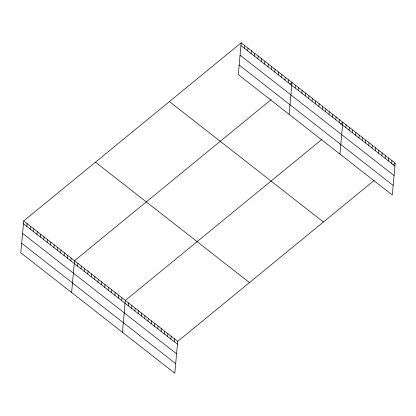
<?xml version="1.0" encoding="UTF-8"?>
<svg xmlns="http://www.w3.org/2000/svg" width="416" height="416" viewBox="0 0 416 416"><rect width="100%" height="100%" fill="white"/><g stroke="black" fill="none" stroke-linecap="round" stroke-linejoin="round"><path stroke-width="0.62" d="M241.197 42.775L238.295 74.61L392.304 195.031L395.2 163.197L241.197 42.775L23.696 220.969L20.8 252.803L174.803 373.225L177.705 341.39L374.249 180.362M26.827 226.439L27.087 223.616M30.217 229.091L30.472 226.268M33.602 231.738L33.862 228.914M36.993 234.39L37.248 231.566M40.383 237.037L40.638 234.213M43.768 239.689L44.028 236.865M47.159 242.336L47.414 239.512M50.544 244.988L50.804 242.164M53.934 247.634L54.189 244.811M57.32 250.281L57.58 247.463M60.71 252.933L60.965 250.11M64.095 255.58L64.355 252.762M67.486 258.232L67.74 255.408M70.876 260.879L71.131 258.06M71.62 292.542L74.521 260.707L271.066 99.679M77.652 266.178L77.906 263.359M81.037 268.83L81.297 266.006M84.427 271.476L84.682 268.653M87.812 274.128L88.072 271.305M91.203 276.775L91.458 273.952M94.593 279.427L94.848 276.604M97.978 282.074L98.233 279.25M101.369 284.726L101.624 281.902M104.754 287.373L105.014 284.549M108.144 290.025L108.399 287.201M111.53 292.672L111.79 289.848M114.92 295.318L115.175 292.5M118.305 297.97L118.565 295.147M121.696 300.617L121.95 297.799M122.444 332.28L125.341 300.446L321.885 139.422M128.357 305.828L128.612 303.004M131.628 308.386L131.888 305.562M134.904 310.944L135.158 308.121M138.174 313.503L138.429 310.684M141.445 316.061L141.705 313.243M144.721 318.62L144.976 315.801M147.992 321.183L148.247 318.36M151.263 323.742L151.523 320.918M154.539 326.3L154.794 323.476M157.81 328.858L158.064 326.035M161.08 331.417L161.34 328.593M164.356 333.975L164.611 331.152M167.627 336.534L167.882 333.71M170.898 339.092L171.158 336.274M174.174 341.65L174.429 338.832M244.327 48.246L244.582 45.427M247.712 50.898L247.972 48.074M251.103 53.544L251.358 50.726M254.488 56.196L254.748 53.373M257.878 58.843L258.133 56.025M261.269 61.495L261.524 58.672M264.654 64.142L264.914 61.318M268.044 66.794L268.299 63.97M271.43 69.441L271.69 66.617M274.82 72.093L275.075 69.269M278.205 74.74L278.465 71.916M281.596 77.392L281.85 74.568M284.986 80.038L285.241 77.215M288.371 82.69L288.626 79.867M289.12 114.348L292.016 82.514L289.786 84.339M295.147 87.984L295.407 85.166M298.537 90.636L298.792 87.812M301.922 93.283L302.182 90.464M305.313 95.935L305.568 93.111M308.698 98.582L308.958 95.763M312.088 101.234L312.343 98.41M315.479 103.88L315.734 101.062M318.864 106.532L319.124 103.709M322.254 109.179L322.509 106.356M325.64 111.831L325.9 109.008M329.03 114.478L329.285 111.654M332.415 117.13L332.675 114.306M335.806 119.777L336.06 116.953M339.191 122.429L339.451 119.605M339.94 154.086L342.836 122.252L340.61 124.082M345.852 127.634L346.112 124.81M349.128 130.192L349.383 127.374M352.399 132.751L352.654 129.932M355.67 135.309L355.93 132.491M358.946 137.873L359.2 135.049M362.216 140.431L362.476 137.608M365.487 142.99L365.747 140.166M368.763 145.548L369.018 142.724M372.034 148.106L372.294 145.283M375.31 150.665L375.565 147.841M378.581 153.223L378.836 150.4M381.852 155.782L382.112 152.963M385.128 158.34L385.382 155.522M388.398 160.904L388.653 158.08M391.669 163.462L391.929 160.638M392.969 165.022L395.2 163.197M240.937 45.599L394.945 166.02M240.068 55.172L394.072 175.594M239.169 65.036L393.172 185.458M169.421 101.582L323.424 221.998M95.472 162.167L249.475 282.584M23.696 220.969L177.705 341.39M23.442 223.792L177.445 344.214M22.568 233.366L176.576 353.787M21.674 243.23L175.677 363.652"/></g></svg>
